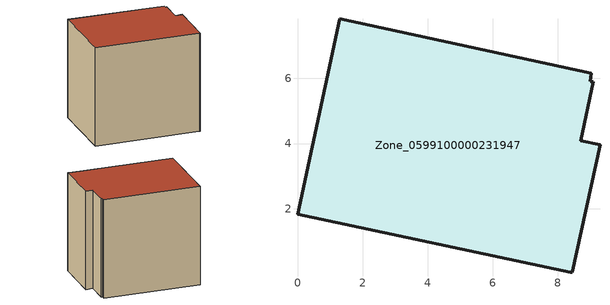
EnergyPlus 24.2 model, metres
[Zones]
Zone_0599100000231947
 floor ground (C_G): 0,1.83 1.3,7.84 9.02,6.17 8.99,5.91 9.09,5.89 8.7,4.08 9.29,3.96 8.44,0.04 8.38,0.05 z0
 wall outside (C_F): 1.3,7.84 0,1.83 8.38,0.05 8.44,0.04 9.29,3.96 8.7,4.08 9.09,5.89 8.99,5.91 9.02,6.17 1.3,7.84 z0:8.18
 roof outside (C_R): 9.02,6.17 1.3,7.84 0,1.83 8.38,0.05 8.44,0.04 9.29,3.96 8.7,4.08 9.09,5.89 8.99,5.91 z8.18
[BUILDING]
Pand.0599100000231947: North Axis=0; Terrain=City; Loads Convergence Tolerance Value=0.04; Temperature Convergence Tolerance Value=0.4; Solar Distribution=FullExterior; Maximum Number of Warmup Days=25; Minimum Number of Warmup Days=1
[Site:Location]
Rotterdam.The.Hague.AP_ZH_NLD Design_Conditions: Latitude=51.96; Longitude=4.45; Time Zone=1; Elevation=-4.5
[SITE:GROUNDTEMPERATURE:BUILDINGSURFACE]
18, 18, 18, 18, 18, 18, 18, 18, 18, 18, 18, 18
[MATERIAL] Thermal Absorptance=0.9; Solar Absorptance=0.7; Visible Absorptance=0.7
Name | Roughness | Thickness | Conductivity | Density | Specific Heat
G.TC.1975-1991 | MediumSmooth | 0.15 | 0.288461 | 540 | 1210
F.TC.1975-1991 | Rough | 0.3 | 0.230769 | 1920 | 840
R.TC.1975-1991 | MediumRough | 0.2 | 0.153846 | 1500 | 1000
[CONSTRUCTION]
C_G: G.TC.1975-1991
C_F: F.TC.1975-1991
C_R: R.TC.1975-1991
[ZONE]
Zone_0599100000231947: Type=1; Multiplier=1; Ceiling Height=Autocalculate; Volume=Autocalculate; Floor Area=autocalculate; Part of Total Floor Area=Yes
[ZONEINFILTRATION:DESIGNFLOWRATE]
Infil_Zone_0599100000231947: Zone or ZoneList or Space or SpaceList=Zone_0599100000231947; Schedule=AlwaysOn; Design Flow Rate Calculation Method=Flow/Area; Flow Rate per Floor Area=0.003; Constant Term Coefficient=1; Temperature Term Coefficient=0; Velocity Term Coefficient=0; Velocity Squared Term Coefficient=0
[HVACTEMPLATE:ZONE:IDEALLOADSAIRSYSTEM]
Zone_0599100000231947: Maximum Heating Supply Air Temperature=50; Minimum Cooling Supply Air Temperature=13; Maximum Heating Supply Air Humidity Ratio=0.0156; Minimum Cooling Supply Air Humidity Ratio=0.0077; Heating Limit=NoLimit; Cooling Limit=NoLimit; Dehumidification Control Type=ConstantSensibleHeatRatio; Cooling Sensible Heat Ratio=0.7; Dehumidification Setpoint=60; Humidification Control Type=None; Humidification Setpoint=30; Outdoor Air Method=None; Outdoor Air Flow Rate per Person=0.00944; Outdoor Air Flow Rate per Zone Floor Area=0; Outdoor Air Flow Rate per Zone=0; Demand Controlled Ventilation Type=None; Outdoor Air Economizer Type=NoEconomizer; Heat Recovery Type=None; Sensible Heat Recovery Effectiveness=0.7; Latent Heat Recovery Effectiveness=0.65
[ZONECONTROL:THERMOSTAT]
ThermostatControl_Zone_0599100000231947: Zone or ZoneList=Zone_0599100000231947; Control Type Schedule=DualSetpointControlType; Control 1=Thermostat_Zone_0599100000231947; Temperature Difference Between Cutout And Setpoint=0
[THERMOSTATSETPOINT:DUALSETPOINT]
Thermostat_Zone_0599100000231947: Heating Setpoint Temperature Schedule=HeatingSetpoint_Zone_0599100000231947; Cooling Setpoint Temperature Schedule=CoolingSetpoint_Zone_0599100000231947
[SCHEDULE:COMPACT]
HeatingSetpoint_Zone_0599100000231947: Through: 12/31, For: AllDays, Until: 24:00, 21
CoolingSetpoint_Zone_0599100000231947: Through: 12/31, For: AllDays, Until: 24:00, 24
DualSetpointControlType: Through: 12/31, For: AllDays, Until: 24:00, 4
AlwaysOn: Through: 12/31, For: AllDays, Until: 24:00, 1
